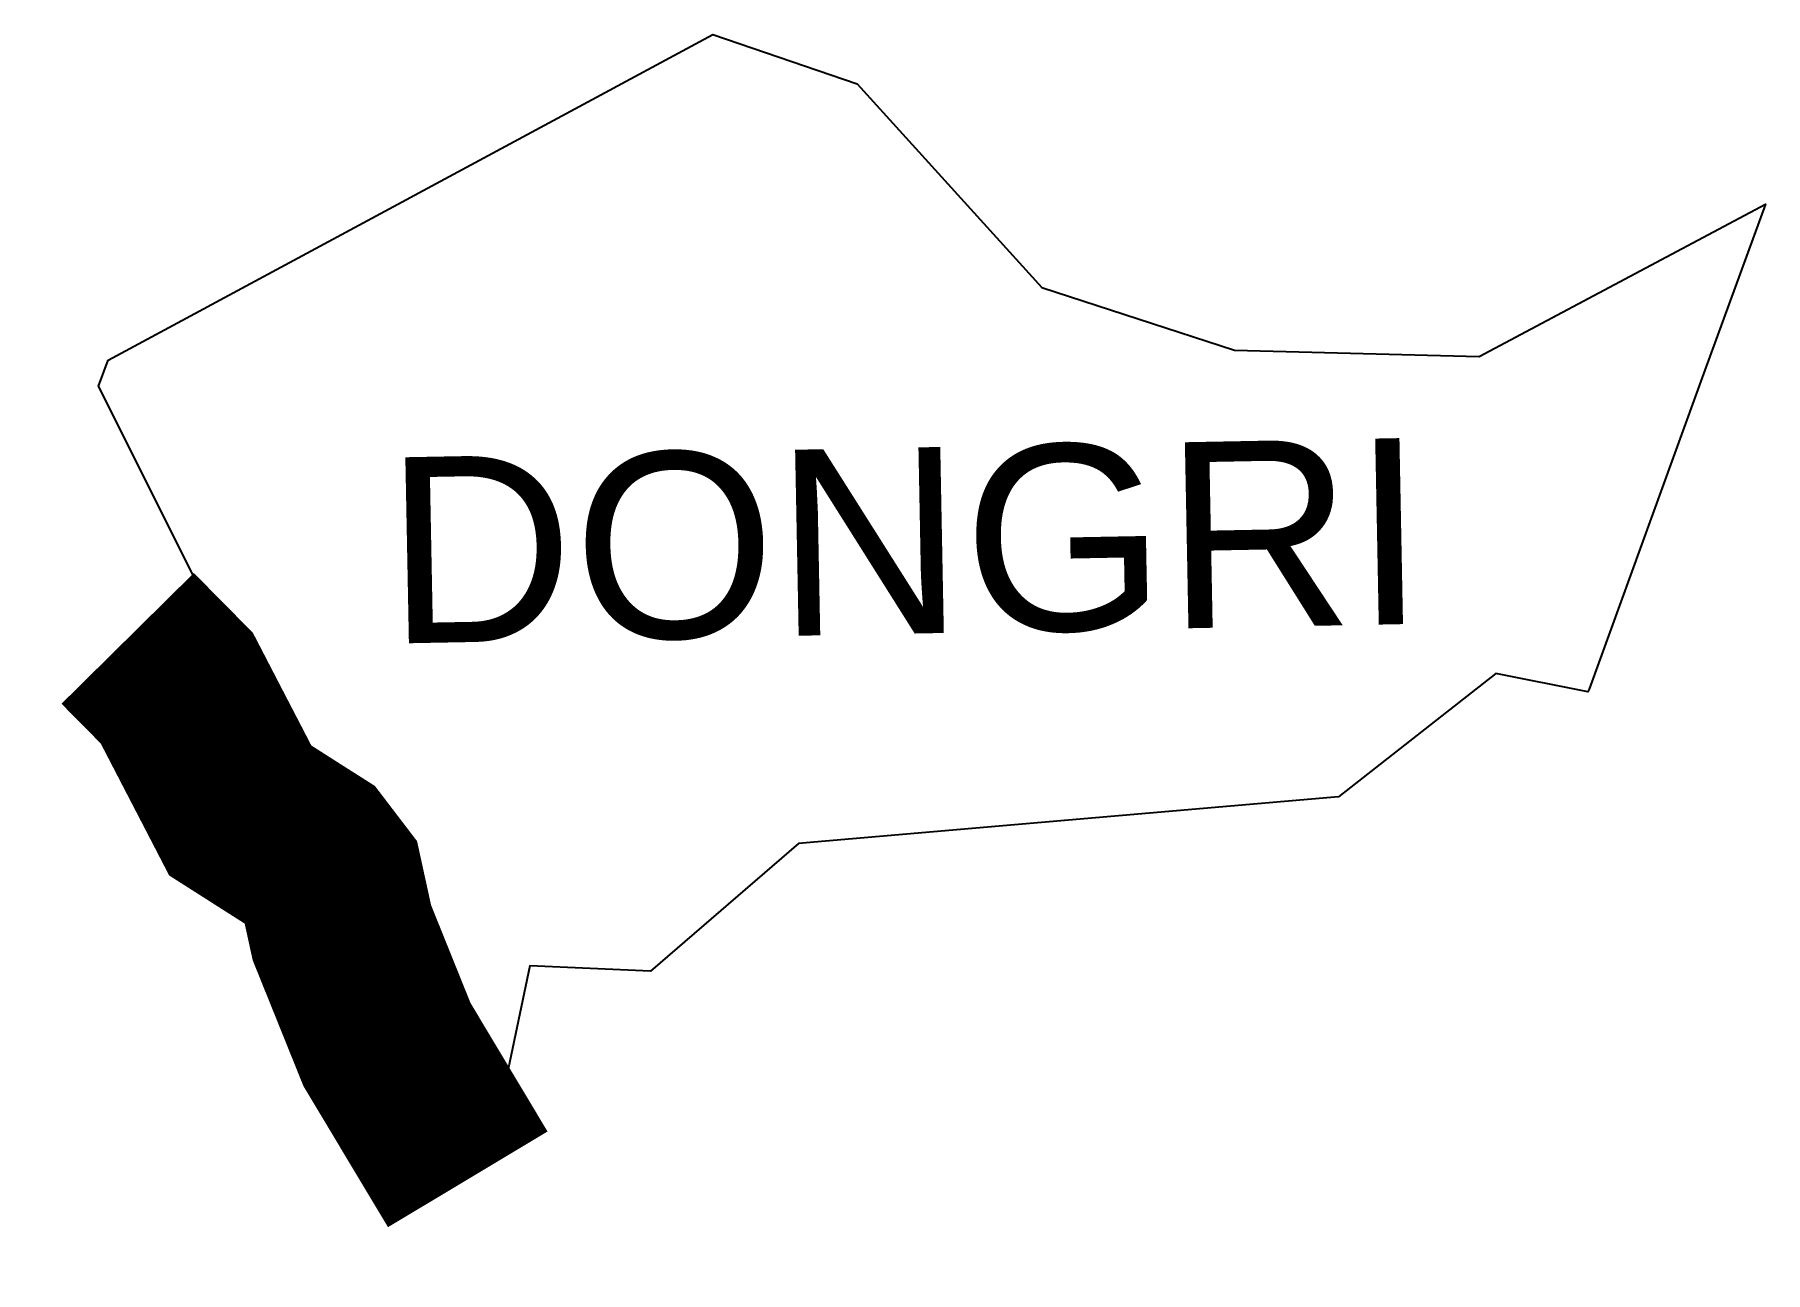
# Model space of a CAD drawing. Header units: metres. Extents: x 284819 to 285284, y 2025957 to 2026290.
import ezdxf

# ---------------------------------------------------------------- set-up
doc = ezdxf.new("R2010")
doc.units = ezdxf.units.M
for name, color, linetype in [('UNPROTECTED', 130, 'Continuous'), ('village', 3, 'Continuous'), ('VILLAGE NAME', 250, 'Continuous')]:
    doc.layers.add(name, color=color, linetype=linetype)
doc.styles.get("Standard").update_dxf_attribs({"font": 'simplex.shx'})

msp = doc.modelspace()

# ---------------------------------------------------------------- linework, layer by layer
at = {"layer": 'UNPROTECTED', "const_width": 50, "flags": 128}
msp.add_lwpolyline([(284844.19, 2026127.7), (284857.39, 2026114.34), (284867.29, 2026095.25), (284874.45, 2026081.44), (284886.57, 2026073.72), (284893.47, 2026069.33), (284898.73, 2026062.44), (284901.76, 2026048.6), (284906.45, 2026036.97), (284910.87, 2026026), (284913.87, 2026018.55), (284921.04, 2026006.59), (284928.64, 2025993.9), (284935.59, 2025982.31)], dxfattribs=at)
at = {"layer": 'village', "flags": 128}
msp.add_lwpolyline([(285268.06, 2026199.78), (285236.9, 2026114.09)], dxfattribs=at)
at = {"layer": 'village'}
for points in [[(284838.92, 2026202.43, 0), (285001.42, 2026289.97, 0), (285040.27, 2026276.74, 0), (285089.85, 2026222.04, 0), (285141.61, 2026205.18, 0), (285207.41, 2026203.5, 0), (285284.29, 2026244.43, 0), (285268.06, 2026199.78, 0)], [(285236.9, 2026114.09, 0), (285236.62, 2026113.32, 0), (285211.87, 2026118.24, 0), (285169.56, 2026085.07, 0), (285024.42, 2026072.61, 0), (284984.7, 2026038.22, 0), (284952.3, 2026039.68, 0), (284941.09, 2025986.28, 0), (284836.39, 2026195.52, 0), (284838.92, 2026202.43, 0)]]:
    msp.add_polyline3d(points, dxfattribs=at)

# ---------------------------------------------------------------- texts
at = {"layer": 'VILLAGE NAME', "insert": (284913.08, 2026176.27), "char_height": 50, "attachment_point": 1, "rotation": 1.1028}
msp.add_mtext_dynamic_manual_height_columns('{\\fArial|b0|i0|c0|p34;DONGRI}', width=726.9295, gutter_width=543.74, heights=[0], dxfattribs=at)

doc.saveas('drawing.dxf')
